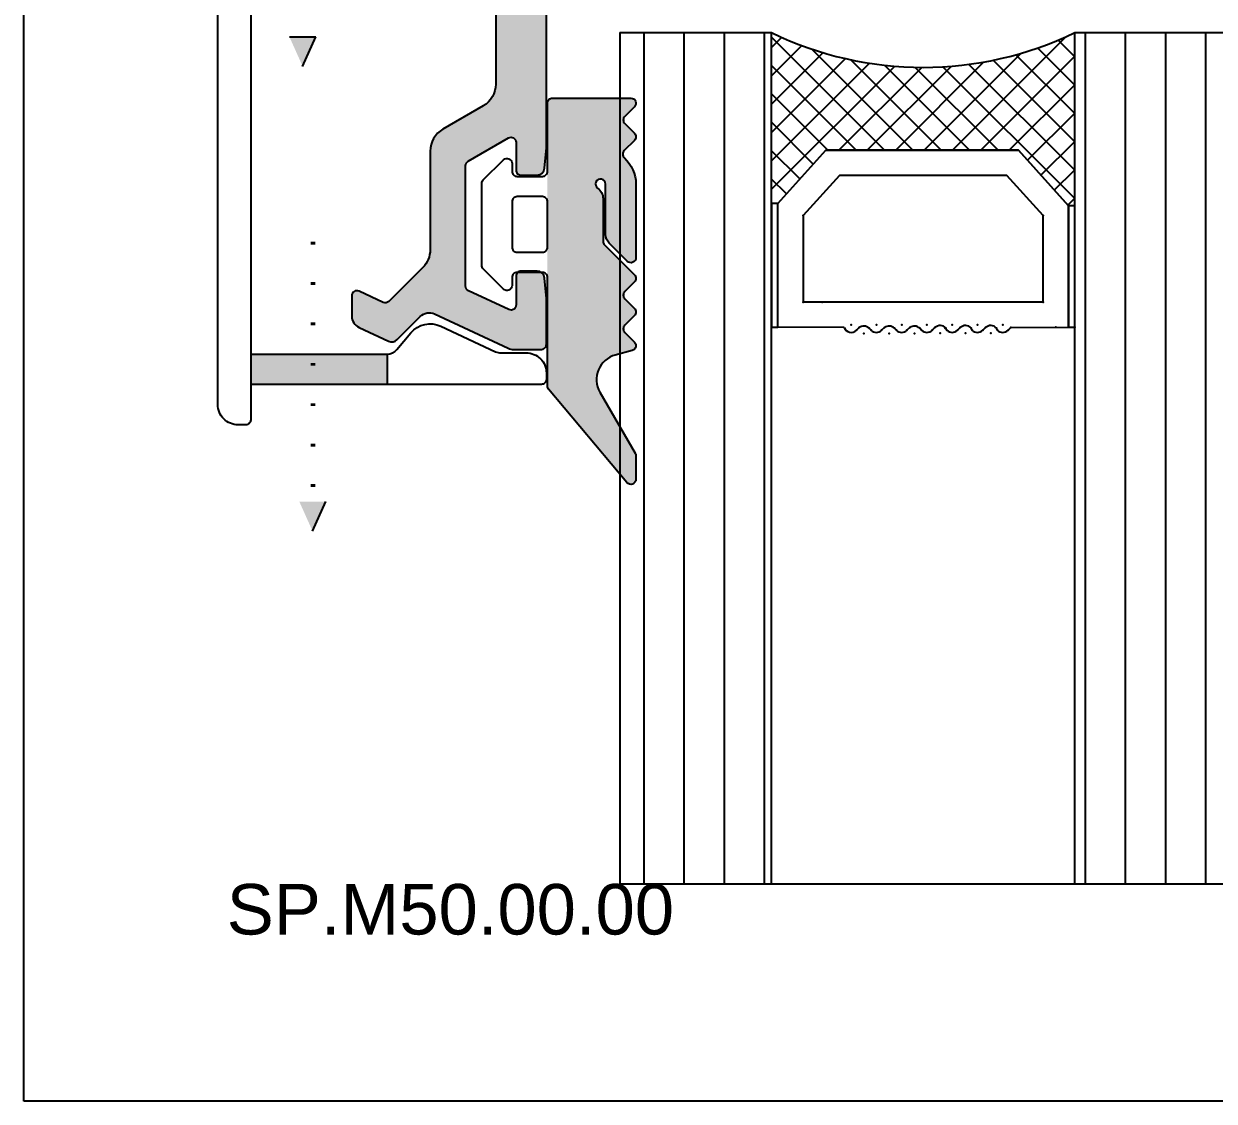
# Model space of a CAD drawing. Header units: millimetres. Extents: x 11061 to 11691, y 1937 to 2234.
# Drawn here: x 11060.96 to 11108.07, y 1936.77 to 1979.43 of the extents above; entities that cross this region are included whole.
import ezdxf

# ---------------------------------------------------------------- set-up
doc = ezdxf.new("R2010")
doc.units = ezdxf.units.MM
doc.linetypes.add('ACAD_ISO07W100', pattern=[3, 0, -3])
doc.layers.add('aksesuar', color=1, linetype='Continuous')
doc.layers.add('ANTET', color=7, linetype='Continuous')

# ---------------------------------------------------------------- blocks, each defined once
blk = doc.blocks.new('50MN73')
at = {"color": 252, "ltscale": 10}
blk.add_lwpolyline([(1228.596, 768.043, 0.217721), (1228.774, 767.668), (1229.438, 767.11, -0.339454), (1229.702, 765.922), (1228.693, 763.757, 0.109518), (1228.646, 763.546), (1228.646, 762.546, -0.414214), (1227.846, 761.746), (1227.596, 761.746, -0.414214), (1227.396, 761.946), (1227.396, 773.446), (1225.996, 773.446, -0.414214), (1225.796, 773.646), (1225.796, 773.946, -0.414214), (1226.596, 774.746), (1273.757, 774.746, -0.291473), (1274.663, 774.168), (1277.302, 768.51, -0.109518), (1277.396, 768.087), (1277.396, 761.946, -0.414214), (1277.196, 761.746), (1276.946, 761.746, -0.414214), (1276.146, 762.546), (1276.146, 763.546, 0.109518), (1276.099, 763.757), (1275.089, 765.922, -0.339454), (1275.353, 767.11), (1276.017, 767.668, 0.217721), (1276.196, 768.043), (1273.676, 773.446), (1228.596, 773.446), (1228.596, 768.043)], format="xyb", dxfattribs=at)
blk = doc.blocks.new('3-60-cam1')
at = {"layer": 'aksesuar'}
h = blk.add_hatch(dxfattribs=at)
h.set_pattern_fill('ANSI31', color=140, scale=0.5, angle=45, style=0)
h.paths.add_polyline_path([(13194.62, 2793.602), (13194.62, 2827.314), (13188.62, 2827.314), (13188.62, 2824.561), (13189.013, 2824.561, -0.668179), (13189.154, 2824.22), (13188.771, 2823.837, 0.414214), (13188.771, 2823.554), (13189.154, 2823.171, -0.414214), (13189.154, 2822.888), (13188.75, 2822.484, 0.427607), (13188.756, 2822.195, -0.210768), (13189.213, 2821.161), (13189.213, 2818.244, -0.668179), (13188.871, 2818.103), (13188.62, 2818.353), (13188.62, 2818.099), (13189.154, 2817.565, -0.414214), (13189.154, 2817.282), (13188.771, 2816.9, 0.414214), (13188.771, 2816.617), (13189.154, 2816.234, -0.414214), (13189.154, 2815.951), (13188.771, 2815.568, 0.414214), (13188.771, 2815.285), (13189.154, 2814.903, -0.57735), (13189.064, 2814.568), (13188.62, 2814.449), (13188.62, 2811.485), (13189.186, 2810.506, -0.131652), (13189.213, 2810.406), (13189.213, 2809.468, -0.700208), (13188.859, 2809.339), (13188.62, 2809.624), (13188.62, 2793.602)])
h.paths.add_polyline_path([(13212.62, 2793.602), (13212.62, 2813.491, -0.396621), (13212.62, 2813.766), (13212.62, 2814.823, -0.396621), (13212.62, 2815.097), (13212.62, 2816.154, -0.396621), (13212.62, 2816.428), (13212.62, 2816.974, -0.191071), (13212.566, 2817.111), (13212.566, 2820.029, -0.070016), (13212.62, 2820.415), (13212.62, 2821.76, -0.396621), (13212.62, 2822.034), (13212.62, 2823.091, -0.396621), (13212.62, 2823.366), (13212.62, 2827.314), (13206.62, 2827.314), (13206.62, 2793.602)])
at = {"layer": 'aksesuar', "linetype": 'ByBlock'}
h = blk.add_hatch(dxfattribs=at)
h.set_pattern_fill('ANSI37', color=0, scale=0.25, style=0)
h.set_pattern_definition([(45, (9285.7233, 1635.2021), (-0.561266, 0.561266), []), (135, (9285.7233, 1635.2021), (-0.561266, -0.561266), [])])
h.paths.add_polyline_path([(13206.62, 2827.314, -0.22997), (13194.62, 2827.314), (13194.62, 2820.549), (13194.87, 2820.549), (13196.765, 2822.653), (13204.388, 2822.653), (13206.37, 2820.451), (13206.62, 2820.451)])
at = {"color": 4, "linetype": 'Continuous'}
for p, q in [((13194.87, 2820.549), (13196.765, 2822.653)), ((13197.312, 2821.653), (13195.869, 2820.066)), ((13203.929, 2821.653), (13197.312, 2821.653)), ((13205.372, 2820.065), (13203.929, 2821.653)), ((13194.87, 2815.652), (13194.87, 2820.549)), ((13195.869, 2820.066), (13195.869, 2816.64)), ((13205.372, 2816.64), (13205.372, 2820.065)), ((13205.372, 2816.64), (13195.869, 2816.64)), ((13197.493, 2815.632), (13194.87, 2815.651)), ((13198.089, 2815.63), (13197.979, 2815.525)), ((13198.089, 2815.63), (13197.979, 2815.525)), ((13198.56, 2815.53), (13198.486, 2815.605)), ((13199.089, 2815.63), (13198.979, 2815.525)), ((13199.56, 2815.53), (13199.486, 2815.605)), ((13200.089, 2815.63), (13199.979, 2815.525)), ((13200.56, 2815.53), (13200.486, 2815.605)), ((13201.089, 2815.63), (13200.979, 2815.525)), ((13201.56, 2815.53), (13201.486, 2815.605)), ((13201.56, 2815.53), (13201.521, 2815.611)), ((13202.089, 2815.63), (13201.979, 2815.525)), ((13202.56, 2815.53), (13202.521, 2815.611)), ((13203.089, 2815.63), (13202.979, 2815.525)), ((13203.56, 2815.53), (13203.521, 2815.611)), ((13204.089, 2815.63), (13203.979, 2815.525)), ((13204.089, 2815.63), (13206.37, 2815.651))]:
    blk.add_line(p, q, dxfattribs=at)
at = {"color": 4}
blk.add_line((13206.37, 2815.651), (13206.37, 2820.451), dxfattribs=at)
at = {"color": 4, "linetype": 'Continuous'}
blk.add_lwpolyline([(13204.388, 2822.653), (13196.765, 2822.653), (13204.388, 2822.653), (13206.37, 2820.451)], close=True, dxfattribs=at)
for points in [[(13194.87, 2820.549), (13194.62, 2820.549), (13194.62, 2815.652), (13194.87, 2815.652)], [(13206.37, 2815.651), (13206.62, 2815.651), (13206.62, 2820.451), (13206.37, 2820.451)]]:
    blk.add_lwpolyline(points, close=True)
for centre, start, end in [((13197.772, 2815.742), 201.5459, 313.5399), ((13197.772, 2815.742), 201.5459, 313.5399), ((13198.273, 2815.392), 44.9638, 127.8313), ((13198.772, 2815.742), 224.9638, 313.5399), ((13199.273, 2815.392), 44.9638, 127.8313), ((13199.772, 2815.742), 224.9638, 313.5399), ((13200.273, 2815.392), 44.9638, 127.8313), ((13200.772, 2815.742), 224.9638, 313.5399), ((13201.296, 2815.412), 41.5284, 133.5399), ((13201.772, 2815.742), 224.9638, 313.5399), ((13202.296, 2815.412), 41.5284, 133.5399), ((13202.296, 2815.412), 41.5284, 133.5399), ((13202.772, 2815.742), 224.9638, 313.5399), ((13203.296, 2815.412), 41.5284, 133.5399), ((13203.772, 2815.742), 224.9638, 313.5399)]:
    blk.add_arc(centre, 0.3, start, end, dxfattribs=at)
for p in [(13195.869, 2820.066), (13205.372, 2820.065), (13195.869, 2816.64), (13196.62, 2816.64), (13205.372, 2816.64), (13197.56, 2815.53), (13197.56, 2815.53), (13197.56, 2815.53), (13197.56, 2815.53), (13197.772, 2815.742), (13197.772, 2815.742), (13197.772, 2815.742), (13197.772, 2815.742), (13197.772, 2815.742), (13197.772, 2815.742), (13197.979, 2815.525), (13197.979, 2815.525), (13197.979, 2815.525), (13197.979, 2815.525), (13198.089, 2815.63), (13198.089, 2815.63), (13198.089, 2815.63), (13198.089, 2815.63), (13198.486, 2815.605), (13198.486, 2815.605), (13198.56, 2815.53), (13198.56, 2815.53), (13198.772, 2815.742), (13198.772, 2815.742), (13198.772, 2815.742), (13198.979, 2815.525), (13198.979, 2815.525), (13199.089, 2815.63), (13199.089, 2815.63), (13199.486, 2815.605), (13199.486, 2815.605), (13199.56, 2815.53), (13199.56, 2815.53), (13199.772, 2815.742), (13199.772, 2815.742), (13199.772, 2815.742), (13199.979, 2815.525), (13199.979, 2815.525), (13200.089, 2815.63), (13200.089, 2815.63), (13200.486, 2815.605), (13200.486, 2815.605), (13200.56, 2815.53), (13200.56, 2815.53), (13200.772, 2815.742), (13200.772, 2815.742), (13200.772, 2815.742), (13200.979, 2815.525), (13200.979, 2815.525), (13201.089, 2815.63), (13201.089, 2815.63), (13201.486, 2815.605), (13201.486, 2815.605), (13201.521, 2815.611), (13201.521, 2815.611), (13201.56, 2815.53), (13201.56, 2815.53), (13201.56, 2815.53), (13201.772, 2815.742), (13201.772, 2815.742), (13201.979, 2815.525), (13201.979, 2815.525), (13202.089, 2815.63), (13202.089, 2815.63), (13202.089, 2815.63), (13202.521, 2815.611), (13202.521, 2815.611), (13202.521, 2815.611), (13202.56, 2815.53), (13202.56, 2815.53), (13202.772, 2815.742), (13202.772, 2815.742), (13202.772, 2815.742), (13202.979, 2815.525), (13202.979, 2815.525), (13203.089, 2815.63), (13203.089, 2815.63), (13203.521, 2815.611), (13203.521, 2815.611), (13203.56, 2815.53), (13203.56, 2815.53), (13203.772, 2815.742), (13203.772, 2815.742), (13203.979, 2815.525), (13203.979, 2815.525), (13204.089, 2815.63), (13204.089, 2815.63), (13205.87, 2815.651), (13205.87, 2815.651), (13198.273, 2815.392), (13198.273, 2815.392), (13198.273, 2815.392), (13199.273, 2815.392), (13199.273, 2815.392), (13200.273, 2815.392), (13200.273, 2815.392), (13200.273, 2815.392), (13201.296, 2815.412), (13201.296, 2815.412), (13201.296, 2815.412), (13202.296, 2815.412), (13202.296, 2815.412), (13202.296, 2815.412), (13202.296, 2815.412), (13202.296, 2815.412), (13202.296, 2815.412), (13203.296, 2815.412), (13203.296, 2815.412), (13203.296, 2815.412)]:
    blk.add_point(p, dxfattribs=at)
at = {"color": 7, "linetype": 'Continuous'}
blk.add_point((13206.62, 2815.651), dxfattribs=at)
at = {"layer": 'aksesuar', "color": 140}
for p, q in [((13188.62, 2827.314), (13194.62, 2827.314)), ((13212.62, 2827.314), (13212.62, 2793.602)), ((13188.62, 2793.602), (13212.62, 2793.602))]:
    blk.add_line(p, q, dxfattribs=at)
for points in [[(13188.62, 2827.314), (13188.62, 2793.602)], [(13188.62, 2827.314), (13188.62, 2793.602)], [(13194.62, 2793.602), (13194.62, 2827.314)], [(13194.62, 2793.602), (13194.62, 2827.314)], [(13206.62, 2793.602), (13206.62, 2827.314)], [(13206.62, 2827.314), (13212.62, 2827.314), (13212.62, 2793.602)], [(13212.62, 2827.314), (13212.62, 2793.602)], [(13212.62, 2827.314), (13212.62, 2793.602)]]:
    blk.add_lwpolyline(points, dxfattribs=at)
blk.add_arc((13200.62, 2839.669), 13.735, 244.0977, 295.9023, dxfattribs=at)
blk = doc.blocks.new('F02009')
at = {"layer": 'aksesuar', "color": 35, "flags": 128}
for points in [[(1949.614, 989.237, -0.493145), (1951.08, 989.844), (1953.497, 988.448, 0.131652), (1953.597, 988.422), (1954.535, 988.422, 0.700208), (1954.664, 988.775), (1950.969, 991.875, 0.176327), (1950.841, 991.922), (1946.542, 991.922, -0.414214), (1946.342, 992.122), (1946.342, 993.122, -0.414214), (1946.542, 993.322), (1946.859, 993.322, 0.668179), (1947, 993.663), (1946.2, 994.463, 0.198912), (1946.059, 994.522), (1942.825, 994.522, 0.198912), (1942.683, 994.463), (1941.883, 993.663, 0.668179), (1942.025, 993.322), (1942.342, 993.322, -0.414214), (1942.542, 993.122), (1942.542, 992.122, -0.414214), (1942.342, 991.922), (1939.642, 991.922, 0.414214), (1939.442, 991.722), (1939.442, 988.622, 0.668179), (1939.783, 988.48), (1940.166, 988.863, -0.414214), (1940.449, 988.863), (1940.832, 988.48, 0.414214), (1941.115, 988.48), (1941.519, 988.884, -0.427607), (1941.808, 988.878, 0.210768), (1942.842, 988.422), (1945.759, 988.422, 0.668179), (1945.9, 988.763), (1945.188, 989.475, 0.198912), (1944.835, 989.622), (1942.842, 989.622, -1.650385), (1943.006, 989.936, 0.245393), (1943.416, 989.722), (1945.113, 989.722, -0.198912), (1945.255, 989.663), (1946.438, 988.48, 0.414214), (1946.721, 988.48), (1947.103, 988.863, -0.414214), (1947.386, 988.863), (1947.769, 988.48, 0.414214), (1948.052, 988.48), (1948.435, 988.863, -0.414214), (1948.718, 988.863), (1949.1, 988.48, 0.57735), (1949.435, 988.57)], [(1943.342, 993.122, -0.414214), (1943.542, 993.322), (1945.342, 993.322, -0.414214), (1945.542, 993.122), (1945.542, 992.122, -0.414214), (1945.342, 991.922), (1943.542, 991.922, -0.414214), (1943.342, 992.122)]]:
    blk.add_lwpolyline(points, format="xyb", close=True, dxfattribs=at)
blk = doc.blocks.new('SP.KTGR.1A')
at = {"insert": (-248.38, 1804.138), "char_height": 2, "width": 54.44786, "attachment_point": 1}
blk.add_mtext('{\\fArial Unicode MS|b0|i0|c0|p34;\\C7;SP.M50.00.00}', dxfattribs=at)
blk = doc.blocks.new('MN50.S.1')
at = {"color": 252}
blk.add_lwpolyline([(9907.25, 888.558), (9907.25, 1185.558), (10117.25, 1185.558), (10117.25, 888.558)], close=True, dxfattribs=at)
blk.add_blockref('SP.KTGR.1A', (10163.658, -906.979))

msp = doc.modelspace()

# ---------------------------------------------------------------- hatches: boundary and pattern name
at = {"ltscale": 10}
h = msp.add_hatch(color=252, dxfattribs=at)
h.paths.add_polyline_path([(11078.444, 2011.234, -0.291473), (11078.56, 2011.415), (11080.16, 2012.161, -0.548619), (11080.444, 2011.98), (11080.444, 2010.84, 0.414214), (11080.644, 2010.64), (11081.274, 2010.64, 0.388879), (11081.573, 2010.914), (11081.644, 2011.723, 0.02182), (11081.644, 2011.74), (11081.644, 2013.54, 0.414214), (11081.444, 2013.74), (11080.344, 2013.74, 0.109518), (11080.133, 2013.694), (11077.219, 2012.335, -0.315299), (11076.654, 2012.435), (11075.736, 2013.353, 0.315299), (11075.397, 2013.412), (11074.233, 2012.869, 0.291473), (11073.944, 2012.416), (11073.944, 2011.614, 0.548619), (11074.229, 2011.433), (11075.185, 2011.879, -0.315299), (11075.411, 2011.839), (11076.751, 2010.499, -0.198912), (11077.044, 2009.792), (11077.044, 2005.887, 0.267949), (11077.544, 2005.021), (11079.144, 2004.097, -0.267949), (11079.644, 2003.231), (11081.644, 2003.231), (11081.644, 2005.74, 0.02182), (11081.644, 2005.758), (11081.573, 2006.567, 0.388879), (11081.274, 2006.84), (11080.644, 2006.84, 0.414214), (11080.444, 2006.64), (11080.444, 2005.54, -0.57735), (11080.144, 2005.367), (11078.544, 2006.291, -0.267949), (11078.444, 2006.464)])
h.paths.add_polyline_path([(11079.644, 1992.802, -0.57735), (11079.944, 1992.976), (11081.344, 1992.167, 0.57735), (11081.644, 1992.34), (11081.644, 1996.003), (11079.629, 1996.003, -0.098491), (11079.586, 1995.938), (11078.499, 1994.851, -0.414214), (11078.216, 1994.851), (11077.986, 1995.082, 0.668179), (11077.644, 1994.94), (11077.644, 1990.44), (11077.944, 1990.14), (11077.644, 1989.84), (11077.644, 1985.34, 0.668179), (11077.986, 1985.199), (11078.216, 1985.43, -0.414214), (11078.499, 1985.43), (11079.586, 1984.343, -0.198912), (11079.644, 1984.202), (11079.644, 1977.05, -0.267949), (11079.144, 1976.184), (11077.544, 1975.26, 0.267949), (11077.044, 1974.394), (11077.044, 1970.489, -0.198912), (11076.751, 1969.782), (11075.411, 1968.442, -0.315299), (11075.185, 1968.402), (11074.229, 1968.848, 0.548619), (11073.944, 1968.667), (11073.944, 1967.865, 0.291473), (11074.233, 1967.412), (11075.397, 1966.869, 0.315299), (11075.736, 1966.928), (11076.654, 1967.846, -0.315299), (11077.219, 1967.946), (11080.133, 1966.587, 0.109518), (11080.344, 1966.54), (11081.444, 1966.54, 0.414214), (11081.644, 1966.74), (11081.644, 1968.54, 0.02182), (11081.644, 1968.558), (11081.573, 1969.367, 0.388879), (11081.274, 1969.64), (11080.644, 1969.64, 0.414214), (11080.444, 1969.44), (11080.444, 1968.301, -0.548619), (11080.16, 1968.12), (11078.56, 1968.866, -0.291473), (11078.444, 1969.047), (11078.444, 1973.817, -0.267949), (11078.544, 1973.99), (11080.144, 1974.914, -0.57735), (11080.444, 1974.74), (11080.444, 1973.64, 0.414214), (11080.644, 1973.44), (11081.274, 1973.44, 0.388879), (11081.573, 1973.714), (11081.644, 1974.523, 0.02182), (11081.644, 1974.54), (11081.644, 1987.94, 0.57735), (11081.344, 1988.114), (11079.944, 1987.305, -0.57735), (11079.644, 1987.479)])
for points in [[(11071.474, 1978.922), (11071.999, 1977.748), (11072.523, 1978.922)], [(11071.868, 1960.514), (11072.393, 1959.34), (11072.917, 1960.514)]]:
    msp.add_hatch(color=256).paths.add_polyline_path(points)
msp.add_hatch(color=252, dxfattribs=at).paths.add_polyline_path([(11075.347, 1965.155), (11075.347, 1966.355), (11069.944, 1966.355), (11069.944, 1965.155)])
at = {"layer": 'aksesuar', "linetype": 'ByBlock'}
h = msp.add_hatch(color=0, dxfattribs=at)
h.paths.add_polyline_path([(11084.686, 1974.183, -0.236999), (11084.686, 1974.363), (11084.686, 1976.491), (11081.886, 1976.491, 0.414214), (11081.686, 1976.291), (11081.686, 1973.591), (11081.686, 1968.863), (11081.686, 1965.853, -0.031563), (11081.692, 1965.752), (11081.692, 1965.502, -0.063315), (11081.686, 1965.452), (11081.686, 1965.092, 0.176327), (11081.733, 1964.964), (11084.686, 1961.444), (11084.686, 1963.256), (11083.764, 1964.853, -0.493145), (11084.371, 1966.319), (11084.686, 1966.404), (11084.686, 1969.937), (11083.945, 1970.678, -0.198912), (11083.886, 1970.82), (11083.886, 1972.517, 0.245393), (11083.672, 1972.927, -1.650385), (11083.986, 1973.091), (11083.986, 1971.098, 0.198912), (11084.132, 1970.745), (11084.686, 1970.191)])
h.paths.add_polyline_path([(11085.127, 1976.15, 0.668179), (11084.986, 1976.491), (11084.686, 1976.491), (11084.686, 1975.626, -0.198912), (11084.745, 1975.767)])
h.paths.add_polyline_path([(11085.127, 1975.101), (11084.745, 1975.484, -0.198912), (11084.686, 1975.626), (11084.686, 1974.363, -0.080168), (11084.723, 1974.414), (11085.127, 1974.819, 0.414214)])
h.paths.add_polyline_path([(11084.73, 1974.125, -0.09163), (11084.686, 1974.183), (11084.686, 1970.191), (11084.845, 1970.033, 0.668179), (11085.186, 1970.174), (11085.186, 1973.091, 0.210768)])
h.paths.add_polyline_path([(11084.686, 1969.937), (11084.686, 1968.688, -0.198912), (11084.745, 1968.83), (11085.127, 1969.213, 0.414214), (11085.127, 1969.495)])
h.paths.add_polyline_path([(11085.127, 1968.164), (11084.745, 1968.547, -0.198912), (11084.686, 1968.688), (11084.686, 1967.357, -0.198912), (11084.745, 1967.498), (11085.127, 1967.881, 0.414214)])
h.paths.add_polyline_path([(11085.127, 1966.833), (11084.745, 1967.216, -0.198912), (11084.686, 1967.357), (11084.686, 1966.404), (11085.038, 1966.498, 0.57735)])
h.paths.add_polyline_path([(11085.159, 1962.436), (11084.686, 1963.256), (11084.686, 1961.444), (11084.833, 1961.269, 0.700208), (11085.186, 1961.398), (11085.186, 1962.336, 0.131652)])

# ---------------------------------------------------------------- linework, layer by layer
for p, q in [((11071.474, 1978.922), (11072.523, 1978.922)), ((11071.999, 1977.748), (11072.523, 1978.922)), ((11072.393, 1959.34), (11072.917, 1960.514))]:
    msp.add_line(p, q)
at = {"color": 252, "ltscale": 10}
for p, q in [((11069.944, 1966.355), (11069.944, 1965.155)), ((11075.347, 1966.355), (11075.347, 1965.155))]:
    msp.add_line(p, q, dxfattribs=at)
msp.add_lwpolyline([(11079.644, 1984.202), (11079.644, 1977.05, -0.267949), (11079.144, 1976.184), (11077.544, 1975.26, 0.267949), (11077.044, 1974.394), (11077.044, 1970.489, -0.198912), (11076.751, 1969.782), (11075.411, 1968.442, -0.315299), (11075.185, 1968.402), (11074.229, 1968.848, 0.548619), (11073.944, 1968.667), (11073.944, 1967.865, 0.291473), (11074.233, 1967.412), (11075.397, 1966.869, 0.315299), (11075.736, 1966.928), (11076.654, 1967.846, -0.315299), (11077.219, 1967.946), (11080.133, 1966.587, 0.109518), (11080.344, 1966.541), (11081.444, 1966.541, 0.414214), (11081.644, 1966.741), (11081.644, 1968.541, 0.02182), (11081.643, 1968.558), (11081.573, 1969.367, 0.388879), (11081.274, 1969.641), (11080.644, 1969.641, 0.414214), (11080.444, 1969.441), (11080.444, 1968.301, -0.548619), (11080.16, 1968.12), (11078.56, 1968.866, -0.291473), (11078.444, 1969.047), (11078.444, 1973.817, -0.267949), (11078.544, 1973.99), (11080.144, 1974.914, -0.57735), (11080.444, 1974.741), (11080.444, 1973.641, 0.414214), (11080.644, 1973.441), (11081.274, 1973.441, 0.388879), (11081.573, 1973.714), (11081.643, 1974.523, 0.02182), (11081.644, 1974.541), (11081.644, 1987.941, 0.57735)], format="xyb", dxfattribs=at)
at = {"layer": 'ANTET', "color": 0, "linetype": 'ACAD_ISO07W100', "lineweight": 60, "ltscale": 0.5}
msp.add_line((11072.399, 1970.802), (11072.399, 1960.545), dxfattribs=at)

# ---------------------------------------------------------------- block references
at = {"color": 252, "ltscale": 10, "rotation": 90}
msp.add_blockref('50MN73', (11843.39, 737.759), dxfattribs=at)
at = {"layer": 'aksesuar', "color": 0}
msp.add_blockref('3-60-cam1', (-2104.068, -848.225), dxfattribs=at)
at = {"layer": 'ANTET', "color": 0}
msp.add_blockref('MN50.S.1', (1153.714, 1048.215), dxfattribs=at)
at = {"layer": 'ANTET', "color": 1, "xscale": -1, "rotation": 89.99999999999994}
msp.add_blockref('F02009', (12073.608, 3915.933), dxfattribs=at)

doc.saveas('drawing.dxf')
